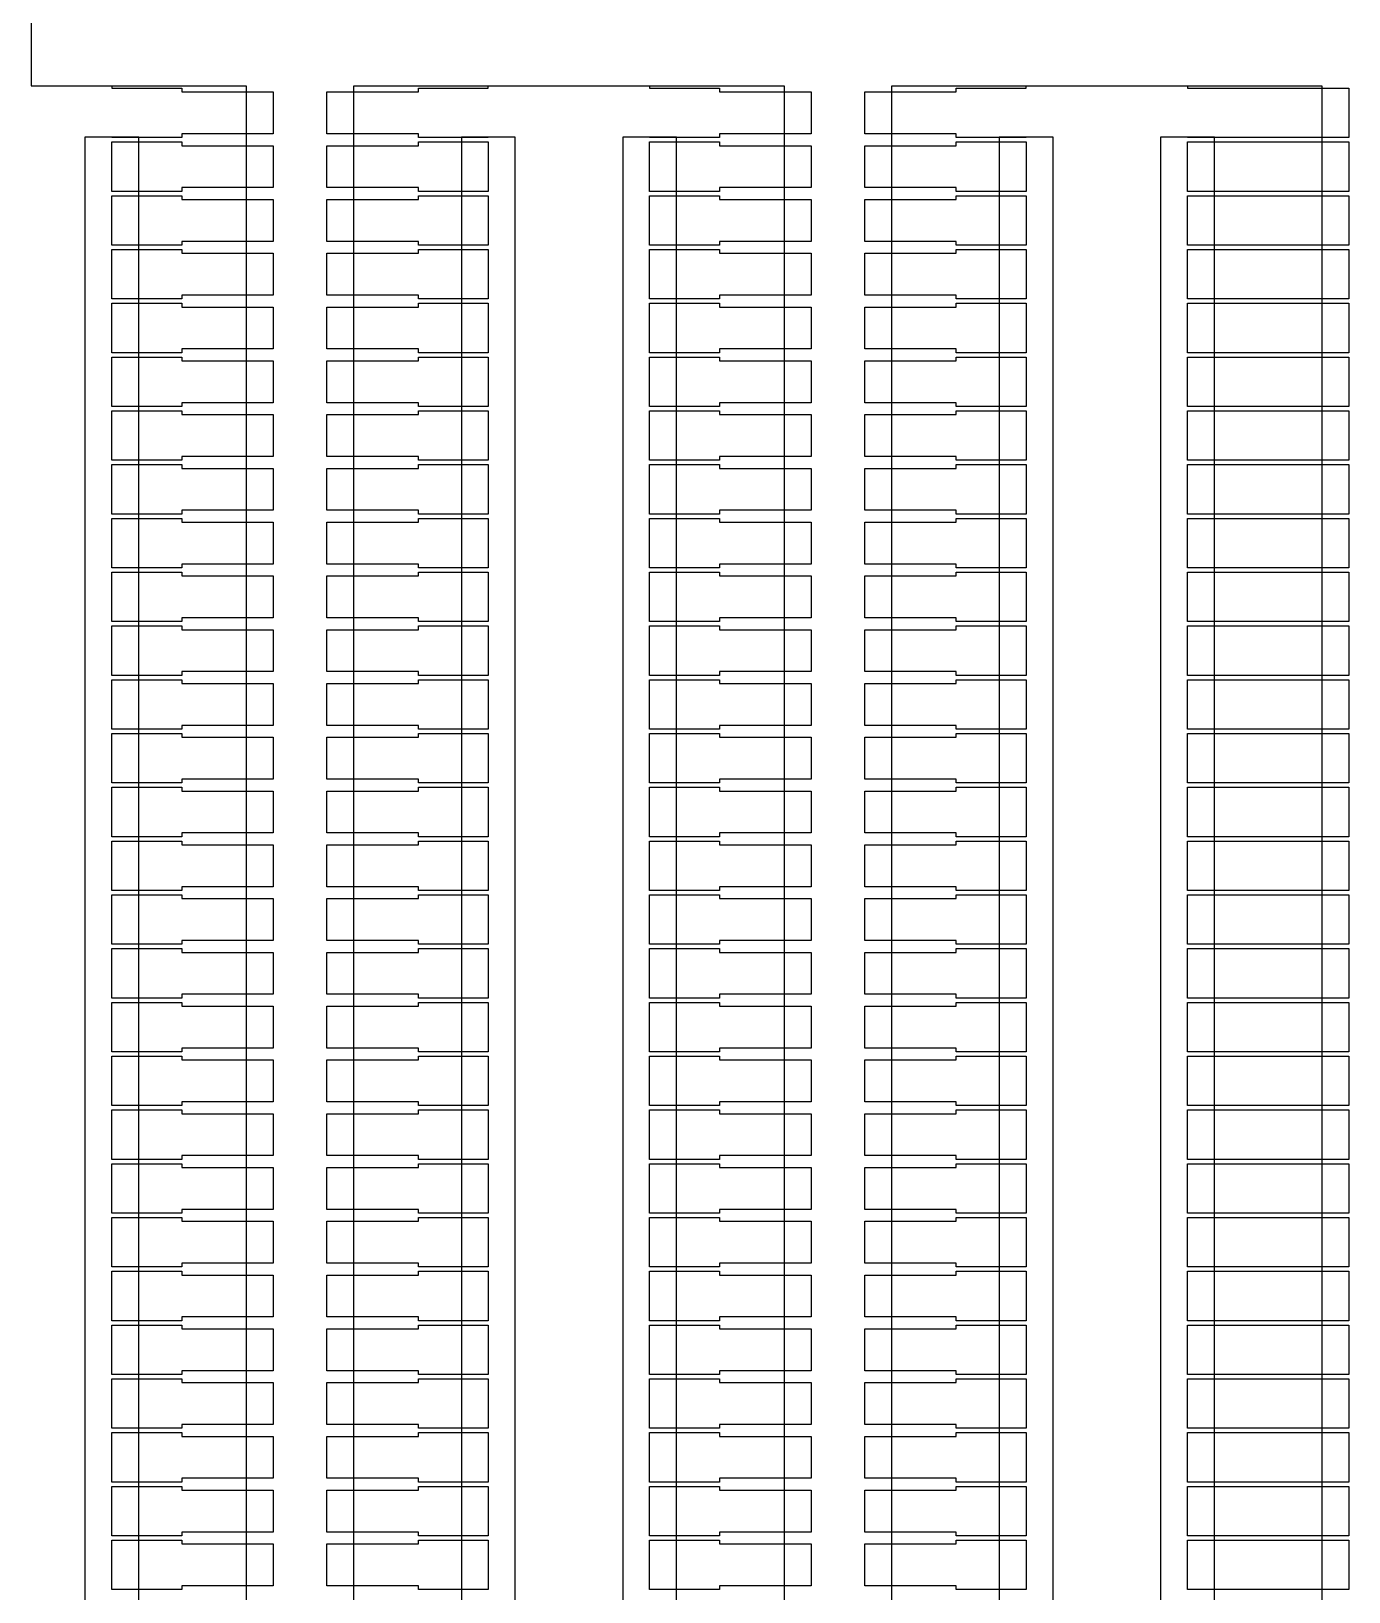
# Model space of a CAD drawing. Extents: x -38350 to 38650, y -35000 to 36000.
# Drawn here: x 20000 to 20490, y 24440 to 25020 of the extents above; entities that cross this region are included whole.
import ezdxf

# ---------------------------------------------------------------- set-up
doc = ezdxf.new("R2010")
doc.units = 0
doc.header["$MEASUREMENT"] = 0
doc.layers.add('Layer1', color=10, linetype='Continuous')

msp = doc.modelspace()

# ---------------------------------------------------------------- linework, layer by layer
for p, q in [((20000, 32000), (20000, 25000)), ((20000, 25000), (20030, 25000)), ((20030, 25000), (20030, 24999.2)), ((20030, 24999.2), (20056, 24999.2)), ((20056, 24999.2), (20056, 24997.8)), ((20056, 24997.8), (20090, 24997.8)), ((20090, 24997.8), (20090, 24982.2)), ((20110, 24982.2), (20110, 24997.8)), ((20110, 24997.8), (20144, 24997.8)), ((20144, 24997.8), (20144, 24999.2)), ((20144, 24999.2), (20170, 24999.2)), ((20170, 24999.2), (20170, 25000)), ((20170, 25000), (20230, 25000)), ((20230, 25000), (20230, 24999.2)), ((20230, 24999.2), (20256, 24999.2)), ((20256, 24999.2), (20256, 24997.8)), ((20256, 24997.8), (20290, 24997.8)), ((20290, 24997.8), (20290, 24982.2)), ((20310, 24982.2), (20310, 24997.8)), ((20310, 24997.8), (20344, 24997.8)), ((20344, 24997.8), (20344, 24999.2)), ((20344, 24999.2), (20370, 24999.2)), ((20370, 24999.2), (20370, 25000)), ((20370, 25000), (20430, 25000)), ((20430, 25000), (20430, 24999.2)), ((20430, 24999.2), (20490, 24999.2)), ((20490, 24999.2), (20490, 24980.8)), ((20030, 24981), (20020, 24981)), ((20020, 24981), (20020, 24000)), ((20030, 24980.8), (20030, 24981)), ((20056, 24980.8), (20030, 24980.8)), ((20090, 24982.2), (20056, 24982.2)), ((20056, 24982.2), (20056, 24980.8)), ((20144, 24982.2), (20110, 24982.2)), ((20144, 24980.8), (20144, 24982.2)), ((20170, 24980.8), (20144, 24980.8)), ((20180, 24981), (20170, 24981)), ((20170, 24981), (20170, 24980.8)), ((20180, 24000), (20180, 24981)), ((20230, 24981), (20220, 24981)), ((20220, 24981), (20220, 24000)), ((20230, 24980.8), (20230, 24981)), ((20256, 24980.8), (20230, 24980.8)), ((20290, 24982.2), (20256, 24982.2)), ((20256, 24982.2), (20256, 24980.8)), ((20344, 24982.2), (20310, 24982.2)), ((20344, 24980.8), (20344, 24982.2)), ((20370, 24980.8), (20344, 24980.8)), ((20380, 24981), (20370, 24981)), ((20370, 24981), (20370, 24980.8)), ((20380, 24000), (20380, 24981)), ((20430, 24981), (20420, 24981)), ((20420, 24981), (20420, 24000)), ((20430, 24980.8), (20430, 24981)), ((20490, 24980.8), (20430, 24980.8)), ((20030, 24960.8), (20030, 24979.2)), ((20030, 24979.2), (20056, 24979.2)), ((20056, 24979.2), (20056, 24977.8)), ((20056, 24977.8), (20090, 24977.8)), ((20090, 24977.8), (20090, 24962.2)), ((20110, 24962.2), (20110, 24977.8)), ((20110, 24977.8), (20144, 24977.8)), ((20144, 24977.8), (20144, 24979.2)), ((20144, 24979.2), (20170, 24979.2)), ((20170, 24979.2), (20170, 24960.8)), ((20230, 24960.8), (20230, 24979.2)), ((20230, 24979.2), (20256, 24979.2)), ((20256, 24979.2), (20256, 24977.8)), ((20256, 24977.8), (20290, 24977.8)), ((20290, 24977.8), (20290, 24962.2)), ((20310, 24962.2), (20310, 24977.8)), ((20310, 24977.8), (20344, 24977.8)), ((20344, 24977.8), (20344, 24979.2)), ((20344, 24979.2), (20370, 24979.2)), ((20370, 24979.2), (20370, 24960.8)), ((20430, 24960.8), (20430, 24979.2)), ((20430, 24979.2), (20490, 24979.2)), ((20490, 24979.2), (20490, 24960.8)), ((20090, 24962.2), (20056, 24962.2)), ((20056, 24962.2), (20056, 24960.8)), ((20144, 24962.2), (20110, 24962.2)), ((20144, 24960.8), (20144, 24962.2)), ((20290, 24962.2), (20256, 24962.2)), ((20256, 24962.2), (20256, 24960.8)), ((20344, 24962.2), (20310, 24962.2)), ((20344, 24960.8), (20344, 24962.2)), ((20056, 24960.8), (20030, 24960.8)), ((20030, 24940.8), (20030, 24959.2)), ((20030, 24959.2), (20056, 24959.2)), ((20056, 24959.2), (20056, 24957.8)), ((20056, 24957.8), (20090, 24957.8)), ((20090, 24957.8), (20090, 24942.2)), ((20110, 24942.2), (20110, 24957.8)), ((20110, 24957.8), (20144, 24957.8)), ((20170, 24960.8), (20144, 24960.8)), ((20144, 24957.8), (20144, 24959.2)), ((20144, 24959.2), (20170, 24959.2)), ((20170, 24959.2), (20170, 24940.8)), ((20256, 24960.8), (20230, 24960.8)), ((20230, 24940.8), (20230, 24959.2)), ((20230, 24959.2), (20256, 24959.2)), ((20256, 24959.2), (20256, 24957.8)), ((20256, 24957.8), (20290, 24957.8)), ((20290, 24957.8), (20290, 24942.2)), ((20310, 24942.2), (20310, 24957.8)), ((20310, 24957.8), (20344, 24957.8)), ((20370, 24960.8), (20344, 24960.8)), ((20344, 24957.8), (20344, 24959.2)), ((20344, 24959.2), (20370, 24959.2)), ((20370, 24959.2), (20370, 24940.8)), ((20490, 24960.8), (20430, 24960.8)), ((20430, 24940.8), (20430, 24959.2)), ((20430, 24959.2), (20490, 24959.2)), ((20490, 24959.2), (20490, 24940.8)), ((20056, 24940.8), (20030, 24940.8)), ((20030, 24920.8), (20030, 24939.2)), ((20030, 24939.2), (20056, 24939.2)), ((20090, 24942.2), (20056, 24942.2)), ((20056, 24942.2), (20056, 24940.8)), ((20056, 24939.2), (20056, 24937.8)), ((20144, 24942.2), (20110, 24942.2)), ((20144, 24940.8), (20144, 24942.2)), ((20170, 24940.8), (20144, 24940.8)), ((20144, 24937.8), (20144, 24939.2)), ((20144, 24939.2), (20170, 24939.2)), ((20170, 24939.2), (20170, 24920.8)), ((20256, 24940.8), (20230, 24940.8)), ((20230, 24920.8), (20230, 24939.2)), ((20230, 24939.2), (20256, 24939.2)), ((20290, 24942.2), (20256, 24942.2)), ((20256, 24942.2), (20256, 24940.8)), ((20256, 24939.2), (20256, 24937.8)), ((20344, 24942.2), (20310, 24942.2)), ((20344, 24940.8), (20344, 24942.2)), ((20370, 24940.8), (20344, 24940.8)), ((20344, 24937.8), (20344, 24939.2)), ((20344, 24939.2), (20370, 24939.2)), ((20370, 24939.2), (20370, 24920.8)), ((20490, 24940.8), (20430, 24940.8)), ((20430, 24920.8), (20430, 24939.2)), ((20430, 24939.2), (20490, 24939.2)), ((20490, 24939.2), (20490, 24920.8)), ((20056, 24937.8), (20090, 24937.8)), ((20090, 24937.8), (20090, 24922.2)), ((20110, 24922.2), (20110, 24937.8)), ((20110, 24937.8), (20144, 24937.8)), ((20256, 24937.8), (20290, 24937.8)), ((20290, 24937.8), (20290, 24922.2)), ((20310, 24922.2), (20310, 24937.8)), ((20310, 24937.8), (20344, 24937.8)), ((20090, 24922.2), (20056, 24922.2)), ((20056, 24922.2), (20056, 24920.8)), ((20144, 24922.2), (20110, 24922.2)), ((20144, 24920.8), (20144, 24922.2)), ((20290, 24922.2), (20256, 24922.2)), ((20256, 24922.2), (20256, 24920.8)), ((20344, 24922.2), (20310, 24922.2)), ((20344, 24920.8), (20344, 24922.2)), ((20056, 24920.8), (20030, 24920.8)), ((20030, 24900.8), (20030, 24919.2)), ((20030, 24919.2), (20056, 24919.2)), ((20056, 24919.2), (20056, 24917.8)), ((20056, 24917.8), (20090, 24917.8)), ((20090, 24917.8), (20090, 24902.2)), ((20110, 24902.2), (20110, 24917.8)), ((20110, 24917.8), (20144, 24917.8)), ((20170, 24920.8), (20144, 24920.8)), ((20144, 24917.8), (20144, 24919.2)), ((20144, 24919.2), (20170, 24919.2)), ((20170, 24919.2), (20170, 24900.8)), ((20256, 24920.8), (20230, 24920.8)), ((20230, 24900.8), (20230, 24919.2)), ((20230, 24919.2), (20256, 24919.2)), ((20256, 24919.2), (20256, 24917.8)), ((20256, 24917.8), (20290, 24917.8)), ((20290, 24917.8), (20290, 24902.2)), ((20310, 24902.2), (20310, 24917.8)), ((20310, 24917.8), (20344, 24917.8)), ((20370, 24920.8), (20344, 24920.8)), ((20344, 24917.8), (20344, 24919.2)), ((20344, 24919.2), (20370, 24919.2)), ((20370, 24919.2), (20370, 24900.8)), ((20490, 24920.8), (20430, 24920.8)), ((20430, 24900.8), (20430, 24919.2)), ((20430, 24919.2), (20490, 24919.2)), ((20490, 24919.2), (20490, 24900.8)), ((20056, 24900.8), (20030, 24900.8)), ((20030, 24880.8), (20030, 24899.2)), ((20030, 24899.2), (20056, 24899.2)), ((20090, 24902.2), (20056, 24902.2)), ((20056, 24902.2), (20056, 24900.8)), ((20056, 24899.2), (20056, 24897.8)), ((20144, 24902.2), (20110, 24902.2)), ((20144, 24900.8), (20144, 24902.2)), ((20170, 24900.8), (20144, 24900.8)), ((20144, 24897.8), (20144, 24899.2)), ((20144, 24899.2), (20170, 24899.2)), ((20170, 24899.2), (20170, 24880.8)), ((20256, 24900.8), (20230, 24900.8)), ((20230, 24880.8), (20230, 24899.2)), ((20230, 24899.2), (20256, 24899.2)), ((20290, 24902.2), (20256, 24902.2)), ((20256, 24902.2), (20256, 24900.8)), ((20256, 24899.2), (20256, 24897.8)), ((20344, 24902.2), (20310, 24902.2)), ((20344, 24900.8), (20344, 24902.2)), ((20370, 24900.8), (20344, 24900.8)), ((20344, 24897.8), (20344, 24899.2)), ((20344, 24899.2), (20370, 24899.2)), ((20370, 24899.2), (20370, 24880.8)), ((20490, 24900.8), (20430, 24900.8)), ((20430, 24880.8), (20430, 24899.2)), ((20430, 24899.2), (20490, 24899.2)), ((20490, 24899.2), (20490, 24880.8)), ((20056, 24897.8), (20090, 24897.8)), ((20090, 24897.8), (20090, 24882.2)), ((20110, 24882.2), (20110, 24897.8)), ((20110, 24897.8), (20144, 24897.8)), ((20256, 24897.8), (20290, 24897.8)), ((20290, 24897.8), (20290, 24882.2)), ((20310, 24882.2), (20310, 24897.8)), ((20310, 24897.8), (20344, 24897.8)), ((20056, 24880.8), (20030, 24880.8)), ((20090, 24882.2), (20056, 24882.2)), ((20056, 24882.2), (20056, 24880.8)), ((20144, 24882.2), (20110, 24882.2)), ((20144, 24880.8), (20144, 24882.2)), ((20170, 24880.8), (20144, 24880.8)), ((20256, 24880.8), (20230, 24880.8)), ((20290, 24882.2), (20256, 24882.2)), ((20256, 24882.2), (20256, 24880.8)), ((20344, 24882.2), (20310, 24882.2)), ((20344, 24880.8), (20344, 24882.2)), ((20370, 24880.8), (20344, 24880.8)), ((20490, 24880.8), (20430, 24880.8)), ((20030, 24860.8), (20030, 24879.2)), ((20030, 24879.2), (20056, 24879.2)), ((20056, 24879.2), (20056, 24877.8)), ((20056, 24877.8), (20090, 24877.8)), ((20090, 24877.8), (20090, 24862.2)), ((20110, 24862.2), (20110, 24877.8)), ((20110, 24877.8), (20144, 24877.8)), ((20144, 24877.8), (20144, 24879.2)), ((20144, 24879.2), (20170, 24879.2)), ((20170, 24879.2), (20170, 24860.8)), ((20230, 24860.8), (20230, 24879.2)), ((20230, 24879.2), (20256, 24879.2)), ((20256, 24879.2), (20256, 24877.8)), ((20256, 24877.8), (20290, 24877.8)), ((20290, 24877.8), (20290, 24862.2)), ((20310, 24862.2), (20310, 24877.8)), ((20310, 24877.8), (20344, 24877.8)), ((20344, 24877.8), (20344, 24879.2)), ((20344, 24879.2), (20370, 24879.2)), ((20370, 24879.2), (20370, 24860.8)), ((20430, 24860.8), (20430, 24879.2)), ((20430, 24879.2), (20490, 24879.2)), ((20490, 24879.2), (20490, 24860.8)), ((20056, 24860.8), (20030, 24860.8)), ((20030, 24840.8), (20030, 24859.2)), ((20030, 24859.2), (20056, 24859.2)), ((20090, 24862.2), (20056, 24862.2)), ((20056, 24862.2), (20056, 24860.8)), ((20056, 24859.2), (20056, 24857.8)), ((20056, 24857.8), (20090, 24857.8)), ((20090, 24857.8), (20090, 24842.2)), ((20144, 24862.2), (20110, 24862.2)), ((20110, 24842.2), (20110, 24857.8)), ((20110, 24857.8), (20144, 24857.8)), ((20144, 24860.8), (20144, 24862.2)), ((20170, 24860.8), (20144, 24860.8)), ((20144, 24857.8), (20144, 24859.2)), ((20144, 24859.2), (20170, 24859.2)), ((20170, 24859.2), (20170, 24840.8)), ((20256, 24860.8), (20230, 24860.8)), ((20230, 24840.8), (20230, 24859.2)), ((20230, 24859.2), (20256, 24859.2)), ((20290, 24862.2), (20256, 24862.2)), ((20256, 24862.2), (20256, 24860.8)), ((20256, 24859.2), (20256, 24857.8)), ((20256, 24857.8), (20290, 24857.8)), ((20290, 24857.8), (20290, 24842.2)), ((20344, 24862.2), (20310, 24862.2)), ((20310, 24842.2), (20310, 24857.8)), ((20310, 24857.8), (20344, 24857.8)), ((20344, 24860.8), (20344, 24862.2)), ((20370, 24860.8), (20344, 24860.8)), ((20344, 24857.8), (20344, 24859.2)), ((20344, 24859.2), (20370, 24859.2)), ((20370, 24859.2), (20370, 24840.8)), ((20490, 24860.8), (20430, 24860.8)), ((20430, 24840.8), (20430, 24859.2)), ((20430, 24859.2), (20490, 24859.2)), ((20490, 24859.2), (20490, 24840.8)), ((20056, 24840.8), (20030, 24840.8)), ((20090, 24842.2), (20056, 24842.2)), ((20056, 24842.2), (20056, 24840.8)), ((20144, 24842.2), (20110, 24842.2)), ((20144, 24840.8), (20144, 24842.2)), ((20170, 24840.8), (20144, 24840.8)), ((20256, 24840.8), (20230, 24840.8)), ((20290, 24842.2), (20256, 24842.2)), ((20256, 24842.2), (20256, 24840.8)), ((20344, 24842.2), (20310, 24842.2)), ((20344, 24840.8), (20344, 24842.2)), ((20370, 24840.8), (20344, 24840.8)), ((20490, 24840.8), (20430, 24840.8)), ((20030, 24820.8), (20030, 24839.2)), ((20030, 24839.2), (20056, 24839.2)), ((20056, 24839.2), (20056, 24837.8)), ((20056, 24837.8), (20090, 24837.8)), ((20090, 24837.8), (20090, 24822.2)), ((20110, 24822.2), (20110, 24837.8)), ((20110, 24837.8), (20144, 24837.8)), ((20144, 24837.8), (20144, 24839.2)), ((20144, 24839.2), (20170, 24839.2)), ((20170, 24839.2), (20170, 24820.8)), ((20230, 24820.8), (20230, 24839.2)), ((20230, 24839.2), (20256, 24839.2)), ((20256, 24839.2), (20256, 24837.8)), ((20256, 24837.8), (20290, 24837.8)), ((20290, 24837.8), (20290, 24822.2)), ((20310, 24822.2), (20310, 24837.8)), ((20310, 24837.8), (20344, 24837.8)), ((20344, 24837.8), (20344, 24839.2)), ((20344, 24839.2), (20370, 24839.2)), ((20370, 24839.2), (20370, 24820.8)), ((20430, 24820.8), (20430, 24839.2)), ((20430, 24839.2), (20490, 24839.2)), ((20490, 24839.2), (20490, 24820.8)), ((20056, 24820.8), (20030, 24820.8)), ((20030, 24800.8), (20030, 24819.2)), ((20030, 24819.2), (20056, 24819.2)), ((20090, 24822.2), (20056, 24822.2)), ((20056, 24822.2), (20056, 24820.8)), ((20056, 24819.2), (20056, 24817.8)), ((20056, 24817.8), (20090, 24817.8)), ((20090, 24817.8), (20090, 24802.2)), ((20144, 24822.2), (20110, 24822.2)), ((20110, 24802.2), (20110, 24817.8)), ((20110, 24817.8), (20144, 24817.8)), ((20144, 24820.8), (20144, 24822.2)), ((20170, 24820.8), (20144, 24820.8)), ((20144, 24817.8), (20144, 24819.2)), ((20144, 24819.2), (20170, 24819.2)), ((20170, 24819.2), (20170, 24800.8)), ((20256, 24820.8), (20230, 24820.8)), ((20230, 24800.8), (20230, 24819.2)), ((20230, 24819.2), (20256, 24819.2)), ((20290, 24822.2), (20256, 24822.2)), ((20256, 24822.2), (20256, 24820.8)), ((20256, 24819.2), (20256, 24817.8)), ((20256, 24817.8), (20290, 24817.8)), ((20290, 24817.8), (20290, 24802.2)), ((20344, 24822.2), (20310, 24822.2)), ((20310, 24802.2), (20310, 24817.8)), ((20310, 24817.8), (20344, 24817.8)), ((20344, 24820.8), (20344, 24822.2)), ((20370, 24820.8), (20344, 24820.8)), ((20344, 24817.8), (20344, 24819.2)), ((20344, 24819.2), (20370, 24819.2)), ((20370, 24819.2), (20370, 24800.8)), ((20490, 24820.8), (20430, 24820.8)), ((20430, 24800.8), (20430, 24819.2)), ((20430, 24819.2), (20490, 24819.2)), ((20490, 24819.2), (20490, 24800.8)), ((20056, 24800.8), (20030, 24800.8)), ((20090, 24802.2), (20056, 24802.2)), ((20056, 24802.2), (20056, 24800.8)), ((20144, 24802.2), (20110, 24802.2)), ((20144, 24800.8), (20144, 24802.2)), ((20170, 24800.8), (20144, 24800.8)), ((20256, 24800.8), (20230, 24800.8)), ((20290, 24802.2), (20256, 24802.2)), ((20256, 24802.2), (20256, 24800.8)), ((20344, 24802.2), (20310, 24802.2)), ((20344, 24800.8), (20344, 24802.2)), ((20370, 24800.8), (20344, 24800.8)), ((20490, 24800.8), (20430, 24800.8)), ((20030, 24780.8), (20030, 24799.2)), ((20030, 24799.2), (20056, 24799.2)), ((20056, 24799.2), (20056, 24797.8)), ((20056, 24797.8), (20090, 24797.8)), ((20090, 24797.8), (20090, 24782.2)), ((20110, 24782.2), (20110, 24797.8)), ((20110, 24797.8), (20144, 24797.8)), ((20144, 24797.8), (20144, 24799.2)), ((20144, 24799.2), (20170, 24799.2)), ((20170, 24799.2), (20170, 24780.8)), ((20230, 24780.8), (20230, 24799.2)), ((20230, 24799.2), (20256, 24799.2)), ((20256, 24799.2), (20256, 24797.8)), ((20256, 24797.8), (20290, 24797.8)), ((20290, 24797.8), (20290, 24782.2)), ((20310, 24782.2), (20310, 24797.8)), ((20310, 24797.8), (20344, 24797.8)), ((20344, 24797.8), (20344, 24799.2)), ((20344, 24799.2), (20370, 24799.2)), ((20370, 24799.2), (20370, 24780.8)), ((20430, 24780.8), (20430, 24799.2)), ((20430, 24799.2), (20490, 24799.2)), ((20490, 24799.2), (20490, 24780.8)), ((20090, 24782.2), (20056, 24782.2)), ((20056, 24782.2), (20056, 24780.8)), ((20144, 24782.2), (20110, 24782.2)), ((20144, 24780.8), (20144, 24782.2)), ((20290, 24782.2), (20256, 24782.2)), ((20256, 24782.2), (20256, 24780.8)), ((20344, 24782.2), (20310, 24782.2)), ((20344, 24780.8), (20344, 24782.2)), ((20056, 24780.8), (20030, 24780.8)), ((20030, 24760.8), (20030, 24779.2)), ((20030, 24779.2), (20056, 24779.2)), ((20056, 24779.2), (20056, 24777.8)), ((20056, 24777.8), (20090, 24777.8)), ((20090, 24777.8), (20090, 24762.2)), ((20110, 24762.2), (20110, 24777.8)), ((20110, 24777.8), (20144, 24777.8)), ((20170, 24780.8), (20144, 24780.8)), ((20144, 24777.8), (20144, 24779.2)), ((20144, 24779.2), (20170, 24779.2)), ((20170, 24779.2), (20170, 24760.8)), ((20256, 24780.8), (20230, 24780.8)), ((20230, 24760.8), (20230, 24779.2)), ((20230, 24779.2), (20256, 24779.2)), ((20256, 24779.2), (20256, 24777.8)), ((20256, 24777.8), (20290, 24777.8)), ((20290, 24777.8), (20290, 24762.2)), ((20310, 24762.2), (20310, 24777.8)), ((20310, 24777.8), (20344, 24777.8)), ((20370, 24780.8), (20344, 24780.8)), ((20344, 24777.8), (20344, 24779.2)), ((20344, 24779.2), (20370, 24779.2)), ((20370, 24779.2), (20370, 24760.8)), ((20490, 24780.8), (20430, 24780.8)), ((20430, 24760.8), (20430, 24779.2)), ((20430, 24779.2), (20490, 24779.2)), ((20490, 24779.2), (20490, 24760.8)), ((20056, 24760.8), (20030, 24760.8)), ((20030, 24740.8), (20030, 24759.2)), ((20030, 24759.2), (20056, 24759.2)), ((20090, 24762.2), (20056, 24762.2)), ((20056, 24762.2), (20056, 24760.8)), ((20056, 24759.2), (20056, 24757.8)), ((20144, 24762.2), (20110, 24762.2)), ((20144, 24760.8), (20144, 24762.2)), ((20170, 24760.8), (20144, 24760.8)), ((20144, 24757.8), (20144, 24759.2)), ((20144, 24759.2), (20170, 24759.2)), ((20170, 24759.2), (20170, 24740.8)), ((20256, 24760.8), (20230, 24760.8)), ((20230, 24740.8), (20230, 24759.2)), ((20230, 24759.2), (20256, 24759.2)), ((20290, 24762.2), (20256, 24762.2)), ((20256, 24762.2), (20256, 24760.8)), ((20256, 24759.2), (20256, 24757.8)), ((20344, 24762.2), (20310, 24762.2)), ((20344, 24760.8), (20344, 24762.2)), ((20370, 24760.8), (20344, 24760.8)), ((20344, 24757.8), (20344, 24759.2)), ((20344, 24759.2), (20370, 24759.2)), ((20370, 24759.2), (20370, 24740.8)), ((20490, 24760.8), (20430, 24760.8)), ((20430, 24740.8), (20430, 24759.2)), ((20430, 24759.2), (20490, 24759.2)), ((20490, 24759.2), (20490, 24740.8)), ((20056, 24757.8), (20090, 24757.8)), ((20090, 24757.8), (20090, 24742.2)), ((20110, 24742.2), (20110, 24757.8)), ((20110, 24757.8), (20144, 24757.8)), ((20256, 24757.8), (20290, 24757.8)), ((20290, 24757.8), (20290, 24742.2)), ((20310, 24742.2), (20310, 24757.8)), ((20310, 24757.8), (20344, 24757.8)), ((20090, 24742.2), (20056, 24742.2)), ((20056, 24742.2), (20056, 24740.8)), ((20144, 24742.2), (20110, 24742.2)), ((20144, 24740.8), (20144, 24742.2)), ((20290, 24742.2), (20256, 24742.2)), ((20256, 24742.2), (20256, 24740.8)), ((20344, 24742.2), (20310, 24742.2)), ((20344, 24740.8), (20344, 24742.2)), ((20056, 24740.8), (20030, 24740.8)), ((20030, 24720.8), (20030, 24739.2)), ((20030, 24739.2), (20056, 24739.2)), ((20056, 24739.2), (20056, 24737.8)), ((20056, 24737.8), (20090, 24737.8)), ((20090, 24737.8), (20090, 24722.2)), ((20110, 24722.2), (20110, 24737.8)), ((20110, 24737.8), (20144, 24737.8)), ((20170, 24740.8), (20144, 24740.8)), ((20144, 24737.8), (20144, 24739.2)), ((20144, 24739.2), (20170, 24739.2)), ((20170, 24739.2), (20170, 24720.8)), ((20256, 24740.8), (20230, 24740.8)), ((20230, 24720.8), (20230, 24739.2)), ((20230, 24739.2), (20256, 24739.2)), ((20256, 24739.2), (20256, 24737.8)), ((20256, 24737.8), (20290, 24737.8)), ((20290, 24737.8), (20290, 24722.2)), ((20310, 24722.2), (20310, 24737.8)), ((20310, 24737.8), (20344, 24737.8)), ((20370, 24740.8), (20344, 24740.8)), ((20344, 24737.8), (20344, 24739.2)), ((20344, 24739.2), (20370, 24739.2)), ((20370, 24739.2), (20370, 24720.8)), ((20490, 24740.8), (20430, 24740.8)), ((20430, 24720.8), (20430, 24739.2)), ((20430, 24739.2), (20490, 24739.2)), ((20490, 24739.2), (20490, 24720.8)), ((20056, 24720.8), (20030, 24720.8)), ((20030, 24700.8), (20030, 24719.2)), ((20030, 24719.2), (20056, 24719.2)), ((20090, 24722.2), (20056, 24722.2)), ((20056, 24722.2), (20056, 24720.8)), ((20056, 24719.2), (20056, 24717.8)), ((20144, 24722.2), (20110, 24722.2)), ((20144, 24720.8), (20144, 24722.2)), ((20170, 24720.8), (20144, 24720.8)), ((20144, 24717.8), (20144, 24719.2)), ((20144, 24719.2), (20170, 24719.2)), ((20170, 24719.2), (20170, 24700.8)), ((20256, 24720.8), (20230, 24720.8)), ((20230, 24700.8), (20230, 24719.2)), ((20230, 24719.2), (20256, 24719.2)), ((20290, 24722.2), (20256, 24722.2)), ((20256, 24722.2), (20256, 24720.8)), ((20256, 24719.2), (20256, 24717.8)), ((20344, 24722.2), (20310, 24722.2)), ((20344, 24720.8), (20344, 24722.2)), ((20370, 24720.8), (20344, 24720.8)), ((20344, 24717.8), (20344, 24719.2)), ((20344, 24719.2), (20370, 24719.2)), ((20370, 24719.2), (20370, 24700.8)), ((20490, 24720.8), (20430, 24720.8)), ((20430, 24700.8), (20430, 24719.2)), ((20430, 24719.2), (20490, 24719.2)), ((20490, 24719.2), (20490, 24700.8)), ((20056, 24717.8), (20090, 24717.8)), ((20090, 24717.8), (20090, 24702.2)), ((20110, 24702.2), (20110, 24717.8)), ((20110, 24717.8), (20144, 24717.8)), ((20256, 24717.8), (20290, 24717.8)), ((20290, 24717.8), (20290, 24702.2)), ((20310, 24702.2), (20310, 24717.8)), ((20310, 24717.8), (20344, 24717.8)), ((20056, 24700.8), (20030, 24700.8)), ((20090, 24702.2), (20056, 24702.2)), ((20056, 24702.2), (20056, 24700.8)), ((20144, 24702.2), (20110, 24702.2)), ((20144, 24700.8), (20144, 24702.2)), ((20170, 24700.8), (20144, 24700.8)), ((20256, 24700.8), (20230, 24700.8)), ((20290, 24702.2), (20256, 24702.2)), ((20256, 24702.2), (20256, 24700.8)), ((20344, 24702.2), (20310, 24702.2)), ((20344, 24700.8), (20344, 24702.2)), ((20370, 24700.8), (20344, 24700.8)), ((20490, 24700.8), (20430, 24700.8)), ((20030, 24680.8), (20030, 24699.2)), ((20030, 24699.2), (20056, 24699.2)), ((20056, 24699.2), (20056, 24697.8)), ((20056, 24697.8), (20090, 24697.8)), ((20090, 24697.8), (20090, 24682.2)), ((20110, 24682.2), (20110, 24697.8)), ((20110, 24697.8), (20144, 24697.8)), ((20144, 24697.8), (20144, 24699.2)), ((20144, 24699.2), (20170, 24699.2)), ((20170, 24699.2), (20170, 24680.8)), ((20230, 24680.8), (20230, 24699.2)), ((20230, 24699.2), (20256, 24699.2)), ((20256, 24699.2), (20256, 24697.8)), ((20256, 24697.8), (20290, 24697.8)), ((20290, 24697.8), (20290, 24682.2)), ((20310, 24682.2), (20310, 24697.8)), ((20310, 24697.8), (20344, 24697.8)), ((20344, 24697.8), (20344, 24699.2)), ((20344, 24699.2), (20370, 24699.2)), ((20370, 24699.2), (20370, 24680.8)), ((20430, 24680.8), (20430, 24699.2)), ((20430, 24699.2), (20490, 24699.2)), ((20490, 24699.2), (20490, 24680.8)), ((20056, 24680.8), (20030, 24680.8)), ((20030, 24660.8), (20030, 24679.2)), ((20030, 24679.2), (20056, 24679.2)), ((20090, 24682.2), (20056, 24682.2)), ((20056, 24682.2), (20056, 24680.8)), ((20056, 24679.2), (20056, 24677.8)), ((20056, 24677.8), (20090, 24677.8)), ((20090, 24677.8), (20090, 24662.2)), ((20144, 24682.2), (20110, 24682.2)), ((20110, 24662.2), (20110, 24677.8)), ((20110, 24677.8), (20144, 24677.8)), ((20144, 24680.8), (20144, 24682.2)), ((20170, 24680.8), (20144, 24680.8)), ((20144, 24677.8), (20144, 24679.2)), ((20144, 24679.2), (20170, 24679.2)), ((20170, 24679.2), (20170, 24660.8)), ((20256, 24680.8), (20230, 24680.8)), ((20230, 24660.8), (20230, 24679.2)), ((20230, 24679.2), (20256, 24679.2)), ((20290, 24682.2), (20256, 24682.2)), ((20256, 24682.2), (20256, 24680.8)), ((20256, 24679.2), (20256, 24677.8)), ((20256, 24677.8), (20290, 24677.8)), ((20290, 24677.8), (20290, 24662.2)), ((20344, 24682.2), (20310, 24682.2)), ((20310, 24662.2), (20310, 24677.8)), ((20310, 24677.8), (20344, 24677.8)), ((20344, 24680.8), (20344, 24682.2)), ((20370, 24680.8), (20344, 24680.8)), ((20344, 24677.8), (20344, 24679.2)), ((20344, 24679.2), (20370, 24679.2)), ((20370, 24679.2), (20370, 24660.8)), ((20490, 24680.8), (20430, 24680.8)), ((20430, 24660.8), (20430, 24679.2)), ((20430, 24679.2), (20490, 24679.2)), ((20490, 24679.2), (20490, 24660.8)), ((20056, 24660.8), (20030, 24660.8)), ((20090, 24662.2), (20056, 24662.2)), ((20056, 24662.2), (20056, 24660.8)), ((20144, 24662.2), (20110, 24662.2)), ((20144, 24660.8), (20144, 24662.2)), ((20170, 24660.8), (20144, 24660.8)), ((20256, 24660.8), (20230, 24660.8)), ((20290, 24662.2), (20256, 24662.2)), ((20256, 24662.2), (20256, 24660.8)), ((20344, 24662.2), (20310, 24662.2)), ((20344, 24660.8), (20344, 24662.2)), ((20370, 24660.8), (20344, 24660.8)), ((20490, 24660.8), (20430, 24660.8)), ((20030, 24640.8), (20030, 24659.2)), ((20030, 24659.2), (20056, 24659.2)), ((20056, 24659.2), (20056, 24657.8)), ((20056, 24657.8), (20090, 24657.8)), ((20090, 24657.8), (20090, 24642.2)), ((20110, 24642.2), (20110, 24657.8)), ((20110, 24657.8), (20144, 24657.8)), ((20144, 24657.8), (20144, 24659.2)), ((20144, 24659.2), (20170, 24659.2)), ((20170, 24659.2), (20170, 24640.8)), ((20230, 24640.8), (20230, 24659.2)), ((20230, 24659.2), (20256, 24659.2)), ((20256, 24659.2), (20256, 24657.8)), ((20256, 24657.8), (20290, 24657.8)), ((20290, 24657.8), (20290, 24642.2)), ((20310, 24642.2), (20310, 24657.8)), ((20310, 24657.8), (20344, 24657.8)), ((20344, 24657.8), (20344, 24659.2)), ((20344, 24659.2), (20370, 24659.2)), ((20370, 24659.2), (20370, 24640.8)), ((20430, 24640.8), (20430, 24659.2)), ((20430, 24659.2), (20490, 24659.2)), ((20490, 24659.2), (20490, 24640.8)), ((20056, 24640.8), (20030, 24640.8)), ((20030, 24620.8), (20030, 24639.2)), ((20030, 24639.2), (20056, 24639.2)), ((20090, 24642.2), (20056, 24642.2)), ((20056, 24642.2), (20056, 24640.8)), ((20056, 24639.2), (20056, 24637.8)), ((20056, 24637.8), (20090, 24637.8)), ((20090, 24637.8), (20090, 24622.2)), ((20144, 24642.2), (20110, 24642.2)), ((20110, 24622.2), (20110, 24637.8)), ((20110, 24637.8), (20144, 24637.8)), ((20144, 24640.8), (20144, 24642.2)), ((20170, 24640.8), (20144, 24640.8)), ((20144, 24637.8), (20144, 24639.2)), ((20144, 24639.2), (20170, 24639.2)), ((20170, 24639.2), (20170, 24620.8)), ((20256, 24640.8), (20230, 24640.8)), ((20230, 24620.8), (20230, 24639.2)), ((20230, 24639.2), (20256, 24639.2)), ((20290, 24642.2), (20256, 24642.2)), ((20256, 24642.2), (20256, 24640.8)), ((20256, 24639.2), (20256, 24637.8)), ((20256, 24637.8), (20290, 24637.8)), ((20290, 24637.8), (20290, 24622.2)), ((20344, 24642.2), (20310, 24642.2)), ((20310, 24622.2), (20310, 24637.8)), ((20310, 24637.8), (20344, 24637.8)), ((20344, 24640.8), (20344, 24642.2)), ((20370, 24640.8), (20344, 24640.8)), ((20344, 24637.8), (20344, 24639.2)), ((20344, 24639.2), (20370, 24639.2)), ((20370, 24639.2), (20370, 24620.8)), ((20490, 24640.8), (20430, 24640.8)), ((20430, 24620.8), (20430, 24639.2)), ((20430, 24639.2), (20490, 24639.2)), ((20490, 24639.2), (20490, 24620.8)), ((20056, 24620.8), (20030, 24620.8)), ((20090, 24622.2), (20056, 24622.2)), ((20056, 24622.2), (20056, 24620.8)), ((20144, 24622.2), (20110, 24622.2)), ((20144, 24620.8), (20144, 24622.2)), ((20170, 24620.8), (20144, 24620.8)), ((20256, 24620.8), (20230, 24620.8)), ((20290, 24622.2), (20256, 24622.2)), ((20256, 24622.2), (20256, 24620.8)), ((20344, 24622.2), (20310, 24622.2)), ((20344, 24620.8), (20344, 24622.2)), ((20370, 24620.8), (20344, 24620.8)), ((20490, 24620.8), (20430, 24620.8)), ((20030, 24600.8), (20030, 24619.2)), ((20030, 24619.2), (20056, 24619.2)), ((20056, 24619.2), (20056, 24617.8)), ((20056, 24617.8), (20090, 24617.8)), ((20090, 24617.8), (20090, 24602.2)), ((20110, 24602.2), (20110, 24617.8)), ((20110, 24617.8), (20144, 24617.8)), ((20144, 24617.8), (20144, 24619.2)), ((20144, 24619.2), (20170, 24619.2)), ((20170, 24619.2), (20170, 24600.8)), ((20230, 24600.8), (20230, 24619.2)), ((20230, 24619.2), (20256, 24619.2)), ((20256, 24619.2), (20256, 24617.8)), ((20256, 24617.8), (20290, 24617.8)), ((20290, 24617.8), (20290, 24602.2)), ((20310, 24602.2), (20310, 24617.8)), ((20310, 24617.8), (20344, 24617.8)), ((20344, 24617.8), (20344, 24619.2)), ((20344, 24619.2), (20370, 24619.2)), ((20370, 24619.2), (20370, 24600.8)), ((20430, 24600.8), (20430, 24619.2)), ((20430, 24619.2), (20490, 24619.2)), ((20490, 24619.2), (20490, 24600.8)), ((20090, 24602.2), (20056, 24602.2)), ((20056, 24602.2), (20056, 24600.8)), ((20144, 24602.2), (20110, 24602.2)), ((20144, 24600.8), (20144, 24602.2)), ((20290, 24602.2), (20256, 24602.2)), ((20256, 24602.2), (20256, 24600.8)), ((20344, 24602.2), (20310, 24602.2)), ((20344, 24600.8), (20344, 24602.2)), ((20056, 24600.8), (20030, 24600.8)), ((20030, 24580.8), (20030, 24599.2)), ((20030, 24599.2), (20056, 24599.2)), ((20056, 24599.2), (20056, 24597.8)), ((20056, 24597.8), (20090, 24597.8)), ((20090, 24597.8), (20090, 24582.2)), ((20110, 24582.2), (20110, 24597.8)), ((20110, 24597.8), (20144, 24597.8)), ((20170, 24600.8), (20144, 24600.8)), ((20144, 24597.8), (20144, 24599.2)), ((20144, 24599.2), (20170, 24599.2)), ((20170, 24599.2), (20170, 24580.8)), ((20256, 24600.8), (20230, 24600.8)), ((20230, 24580.8), (20230, 24599.2)), ((20230, 24599.2), (20256, 24599.2)), ((20256, 24599.2), (20256, 24597.8)), ((20256, 24597.8), (20290, 24597.8)), ((20290, 24597.8), (20290, 24582.2)), ((20310, 24582.2), (20310, 24597.8)), ((20310, 24597.8), (20344, 24597.8)), ((20370, 24600.8), (20344, 24600.8)), ((20344, 24597.8), (20344, 24599.2)), ((20344, 24599.2), (20370, 24599.2)), ((20370, 24599.2), (20370, 24580.8)), ((20490, 24600.8), (20430, 24600.8)), ((20430, 24580.8), (20430, 24599.2)), ((20430, 24599.2), (20490, 24599.2)), ((20490, 24599.2), (20490, 24580.8)), ((20056, 24580.8), (20030, 24580.8)), ((20030, 24560.8), (20030, 24579.2)), ((20030, 24579.2), (20056, 24579.2)), ((20090, 24582.2), (20056, 24582.2)), ((20056, 24582.2), (20056, 24580.8)), ((20056, 24579.2), (20056, 24577.8)), ((20144, 24582.2), (20110, 24582.2)), ((20144, 24580.8), (20144, 24582.2)), ((20170, 24580.8), (20144, 24580.8)), ((20144, 24577.8), (20144, 24579.2)), ((20144, 24579.2), (20170, 24579.2)), ((20170, 24579.2), (20170, 24560.8)), ((20256, 24580.8), (20230, 24580.8)), ((20230, 24560.8), (20230, 24579.2)), ((20230, 24579.2), (20256, 24579.2)), ((20290, 24582.2), (20256, 24582.2)), ((20256, 24582.2), (20256, 24580.8)), ((20256, 24579.2), (20256, 24577.8)), ((20344, 24582.2), (20310, 24582.2)), ((20344, 24580.8), (20344, 24582.2)), ((20370, 24580.8), (20344, 24580.8)), ((20344, 24577.8), (20344, 24579.2)), ((20344, 24579.2), (20370, 24579.2)), ((20370, 24579.2), (20370, 24560.8)), ((20490, 24580.8), (20430, 24580.8)), ((20430, 24560.8), (20430, 24579.2)), ((20430, 24579.2), (20490, 24579.2)), ((20490, 24579.2), (20490, 24560.8)), ((20056, 24577.8), (20090, 24577.8)), ((20090, 24577.8), (20090, 24562.2)), ((20110, 24562.2), (20110, 24577.8)), ((20110, 24577.8), (20144, 24577.8)), ((20256, 24577.8), (20290, 24577.8)), ((20290, 24577.8), (20290, 24562.2)), ((20310, 24562.2), (20310, 24577.8)), ((20310, 24577.8), (20344, 24577.8)), ((20090, 24562.2), (20056, 24562.2)), ((20056, 24562.2), (20056, 24560.8)), ((20144, 24562.2), (20110, 24562.2)), ((20144, 24560.8), (20144, 24562.2)), ((20290, 24562.2), (20256, 24562.2)), ((20256, 24562.2), (20256, 24560.8)), ((20344, 24562.2), (20310, 24562.2)), ((20344, 24560.8), (20344, 24562.2)), ((20056, 24560.8), (20030, 24560.8)), ((20030, 24540.8), (20030, 24559.2)), ((20030, 24559.2), (20056, 24559.2)), ((20056, 24559.2), (20056, 24557.8)), ((20056, 24557.8), (20090, 24557.8)), ((20090, 24557.8), (20090, 24542.2)), ((20110, 24542.2), (20110, 24557.8)), ((20110, 24557.8), (20144, 24557.8)), ((20170, 24560.8), (20144, 24560.8)), ((20144, 24557.8), (20144, 24559.2)), ((20144, 24559.2), (20170, 24559.2)), ((20170, 24559.2), (20170, 24540.8)), ((20256, 24560.8), (20230, 24560.8)), ((20230, 24540.8), (20230, 24559.2)), ((20230, 24559.2), (20256, 24559.2)), ((20256, 24559.2), (20256, 24557.8)), ((20256, 24557.8), (20290, 24557.8)), ((20290, 24557.8), (20290, 24542.2)), ((20310, 24542.2), (20310, 24557.8)), ((20310, 24557.8), (20344, 24557.8)), ((20370, 24560.8), (20344, 24560.8)), ((20344, 24557.8), (20344, 24559.2)), ((20344, 24559.2), (20370, 24559.2)), ((20370, 24559.2), (20370, 24540.8)), ((20490, 24560.8), (20430, 24560.8)), ((20430, 24540.8), (20430, 24559.2)), ((20430, 24559.2), (20490, 24559.2)), ((20490, 24559.2), (20490, 24540.8)), ((20056, 24540.8), (20030, 24540.8)), ((20030, 24520.8), (20030, 24539.2)), ((20030, 24539.2), (20056, 24539.2)), ((20090, 24542.2), (20056, 24542.2)), ((20056, 24542.2), (20056, 24540.8)), ((20056, 24539.2), (20056, 24537.8)), ((20144, 24542.2), (20110, 24542.2)), ((20144, 24540.8), (20144, 24542.2)), ((20170, 24540.8), (20144, 24540.8)), ((20144, 24537.8), (20144, 24539.2)), ((20144, 24539.2), (20170, 24539.2)), ((20170, 24539.2), (20170, 24520.8)), ((20256, 24540.8), (20230, 24540.8)), ((20230, 24520.8), (20230, 24539.2)), ((20230, 24539.2), (20256, 24539.2)), ((20290, 24542.2), (20256, 24542.2)), ((20256, 24542.2), (20256, 24540.8)), ((20256, 24539.2), (20256, 24537.8)), ((20344, 24542.2), (20310, 24542.2)), ((20344, 24540.8), (20344, 24542.2)), ((20370, 24540.8), (20344, 24540.8)), ((20344, 24537.8), (20344, 24539.2)), ((20344, 24539.2), (20370, 24539.2)), ((20370, 24539.2), (20370, 24520.8)), ((20490, 24540.8), (20430, 24540.8)), ((20430, 24520.8), (20430, 24539.2)), ((20430, 24539.2), (20490, 24539.2)), ((20490, 24539.2), (20490, 24520.8)), ((20056, 24537.8), (20090, 24537.8)), ((20090, 24537.8), (20090, 24522.2)), ((20110, 24522.2), (20110, 24537.8)), ((20110, 24537.8), (20144, 24537.8)), ((20256, 24537.8), (20290, 24537.8)), ((20290, 24537.8), (20290, 24522.2)), ((20310, 24522.2), (20310, 24537.8)), ((20310, 24537.8), (20344, 24537.8)), ((20090, 24522.2), (20056, 24522.2)), ((20056, 24522.2), (20056, 24520.8)), ((20144, 24522.2), (20110, 24522.2)), ((20144, 24520.8), (20144, 24522.2)), ((20290, 24522.2), (20256, 24522.2)), ((20256, 24522.2), (20256, 24520.8)), ((20344, 24522.2), (20310, 24522.2)), ((20344, 24520.8), (20344, 24522.2)), ((20056, 24520.8), (20030, 24520.8)), ((20030, 24500.8), (20030, 24519.2)), ((20030, 24519.2), (20056, 24519.2)), ((20056, 24519.2), (20056, 24517.8)), ((20056, 24517.8), (20090, 24517.8)), ((20090, 24517.8), (20090, 24502.2)), ((20110, 24502.2), (20110, 24517.8)), ((20110, 24517.8), (20144, 24517.8)), ((20170, 24520.8), (20144, 24520.8)), ((20144, 24517.8), (20144, 24519.2)), ((20144, 24519.2), (20170, 24519.2)), ((20170, 24519.2), (20170, 24500.8)), ((20256, 24520.8), (20230, 24520.8)), ((20230, 24500.8), (20230, 24519.2)), ((20230, 24519.2), (20256, 24519.2)), ((20256, 24519.2), (20256, 24517.8)), ((20256, 24517.8), (20290, 24517.8)), ((20290, 24517.8), (20290, 24502.2)), ((20310, 24502.2), (20310, 24517.8)), ((20310, 24517.8), (20344, 24517.8)), ((20370, 24520.8), (20344, 24520.8)), ((20344, 24517.8), (20344, 24519.2)), ((20344, 24519.2), (20370, 24519.2)), ((20370, 24519.2), (20370, 24500.8)), ((20490, 24520.8), (20430, 24520.8)), ((20430, 24500.8), (20430, 24519.2)), ((20430, 24519.2), (20490, 24519.2)), ((20490, 24519.2), (20490, 24500.8)), ((20056, 24500.8), (20030, 24500.8)), ((20030, 24480.8), (20030, 24499.2)), ((20030, 24499.2), (20056, 24499.2)), ((20090, 24502.2), (20056, 24502.2)), ((20056, 24502.2), (20056, 24500.8)), ((20056, 24499.2), (20056, 24497.8)), ((20056, 24497.8), (20090, 24497.8)), ((20090, 24497.8), (20090, 24482.2)), ((20144, 24502.2), (20110, 24502.2)), ((20110, 24482.2), (20110, 24497.8)), ((20110, 24497.8), (20144, 24497.8)), ((20144, 24500.8), (20144, 24502.2)), ((20170, 24500.8), (20144, 24500.8)), ((20144, 24497.8), (20144, 24499.2)), ((20144, 24499.2), (20170, 24499.2)), ((20170, 24499.2), (20170, 24480.8)), ((20256, 24500.8), (20230, 24500.8)), ((20230, 24480.8), (20230, 24499.2)), ((20230, 24499.2), (20256, 24499.2)), ((20290, 24502.2), (20256, 24502.2)), ((20256, 24502.2), (20256, 24500.8)), ((20256, 24499.2), (20256, 24497.8)), ((20256, 24497.8), (20290, 24497.8)), ((20290, 24497.8), (20290, 24482.2)), ((20344, 24502.2), (20310, 24502.2)), ((20310, 24482.2), (20310, 24497.8)), ((20310, 24497.8), (20344, 24497.8)), ((20344, 24500.8), (20344, 24502.2)), ((20370, 24500.8), (20344, 24500.8)), ((20344, 24497.8), (20344, 24499.2)), ((20344, 24499.2), (20370, 24499.2)), ((20370, 24499.2), (20370, 24480.8)), ((20490, 24500.8), (20430, 24500.8)), ((20430, 24480.8), (20430, 24499.2)), ((20430, 24499.2), (20490, 24499.2)), ((20490, 24499.2), (20490, 24480.8)), ((20056, 24480.8), (20030, 24480.8)), ((20090, 24482.2), (20056, 24482.2)), ((20056, 24482.2), (20056, 24480.8)), ((20144, 24482.2), (20110, 24482.2)), ((20144, 24480.8), (20144, 24482.2)), ((20170, 24480.8), (20144, 24480.8)), ((20256, 24480.8), (20230, 24480.8)), ((20290, 24482.2), (20256, 24482.2)), ((20256, 24482.2), (20256, 24480.8)), ((20344, 24482.2), (20310, 24482.2)), ((20344, 24480.8), (20344, 24482.2)), ((20370, 24480.8), (20344, 24480.8)), ((20490, 24480.8), (20430, 24480.8)), ((20030, 24460.8), (20030, 24479.2)), ((20030, 24479.2), (20056, 24479.2)), ((20056, 24479.2), (20056, 24477.8)), ((20056, 24477.8), (20090, 24477.8)), ((20090, 24477.8), (20090, 24462.2)), ((20110, 24462.2), (20110, 24477.8)), ((20110, 24477.8), (20144, 24477.8)), ((20144, 24477.8), (20144, 24479.2)), ((20144, 24479.2), (20170, 24479.2)), ((20170, 24479.2), (20170, 24460.8)), ((20230, 24460.8), (20230, 24479.2)), ((20230, 24479.2), (20256, 24479.2)), ((20256, 24479.2), (20256, 24477.8)), ((20256, 24477.8), (20290, 24477.8)), ((20290, 24477.8), (20290, 24462.2)), ((20310, 24462.2), (20310, 24477.8)), ((20310, 24477.8), (20344, 24477.8)), ((20344, 24477.8), (20344, 24479.2)), ((20344, 24479.2), (20370, 24479.2)), ((20370, 24479.2), (20370, 24460.8)), ((20430, 24460.8), (20430, 24479.2)), ((20430, 24479.2), (20490, 24479.2)), ((20490, 24479.2), (20490, 24460.8)), ((20056, 24460.8), (20030, 24460.8)), ((20030, 24440.8), (20030, 24459.2)), ((20030, 24459.2), (20056, 24459.2)), ((20090, 24462.2), (20056, 24462.2)), ((20056, 24462.2), (20056, 24460.8)), ((20056, 24459.2), (20056, 24457.8)), ((20056, 24457.8), (20090, 24457.8)), ((20090, 24457.8), (20090, 24442.2)), ((20144, 24462.2), (20110, 24462.2)), ((20110, 24442.2), (20110, 24457.8)), ((20110, 24457.8), (20144, 24457.8)), ((20144, 24460.8), (20144, 24462.2)), ((20170, 24460.8), (20144, 24460.8)), ((20144, 24457.8), (20144, 24459.2)), ((20144, 24459.2), (20170, 24459.2)), ((20170, 24459.2), (20170, 24440.8)), ((20256, 24460.8), (20230, 24460.8)), ((20230, 24440.8), (20230, 24459.2)), ((20230, 24459.2), (20256, 24459.2)), ((20290, 24462.2), (20256, 24462.2)), ((20256, 24462.2), (20256, 24460.8)), ((20256, 24459.2), (20256, 24457.8)), ((20256, 24457.8), (20290, 24457.8)), ((20290, 24457.8), (20290, 24442.2)), ((20344, 24462.2), (20310, 24462.2)), ((20310, 24442.2), (20310, 24457.8)), ((20310, 24457.8), (20344, 24457.8)), ((20344, 24460.8), (20344, 24462.2)), ((20370, 24460.8), (20344, 24460.8)), ((20344, 24457.8), (20344, 24459.2)), ((20344, 24459.2), (20370, 24459.2)), ((20370, 24459.2), (20370, 24440.8)), ((20490, 24460.8), (20430, 24460.8)), ((20430, 24440.8), (20430, 24459.2)), ((20430, 24459.2), (20490, 24459.2)), ((20490, 24459.2), (20490, 24440.8)), ((20056, 24440.8), (20030, 24440.8)), ((20090, 24442.2), (20056, 24442.2)), ((20056, 24442.2), (20056, 24440.8)), ((20144, 24442.2), (20110, 24442.2)), ((20144, 24440.8), (20144, 24442.2)), ((20170, 24440.8), (20144, 24440.8)), ((20256, 24440.8), (20230, 24440.8)), ((20290, 24442.2), (20256, 24442.2)), ((20256, 24442.2), (20256, 24440.8)), ((20344, 24442.2), (20310, 24442.2)), ((20344, 24440.8), (20344, 24442.2)), ((20370, 24440.8), (20344, 24440.8)), ((20490, 24440.8), (20430, 24440.8))]:
    msp.add_line(p, q)
at = {"layer": 'Layer1'}
for p, q in [((20000, 32000), (20000, 25000)), ((20000, 25000), (20080, 25000)), ((20080, 25000), (20080, 24000)), ((20120, 24000), (20120, 25000)), ((20120, 25000), (20280, 25000)), ((20280, 25000), (20280, 24000)), ((20320, 24000), (20320, 25000)), ((20320, 25000), (20480, 25000)), ((20480, 25000), (20480, 24000)), ((20040, 24981), (20020, 24981)), ((20020, 24981), (20020, 24000)), ((20040, 24000), (20040, 24981)), ((20180, 24981), (20160, 24981)), ((20160, 24981), (20160, 24000)), ((20180, 24000), (20180, 24981)), ((20240, 24981), (20220, 24981)), ((20220, 24981), (20220, 24000)), ((20240, 24000), (20240, 24981)), ((20380, 24981), (20360, 24981)), ((20360, 24981), (20360, 24000)), ((20380, 24000), (20380, 24981)), ((20440, 24981), (20420, 24981)), ((20420, 24981), (20420, 24000)), ((20440, 24000), (20440, 24981))]:
    msp.add_line(p, q, dxfattribs=at)

doc.saveas('drawing.dxf')
